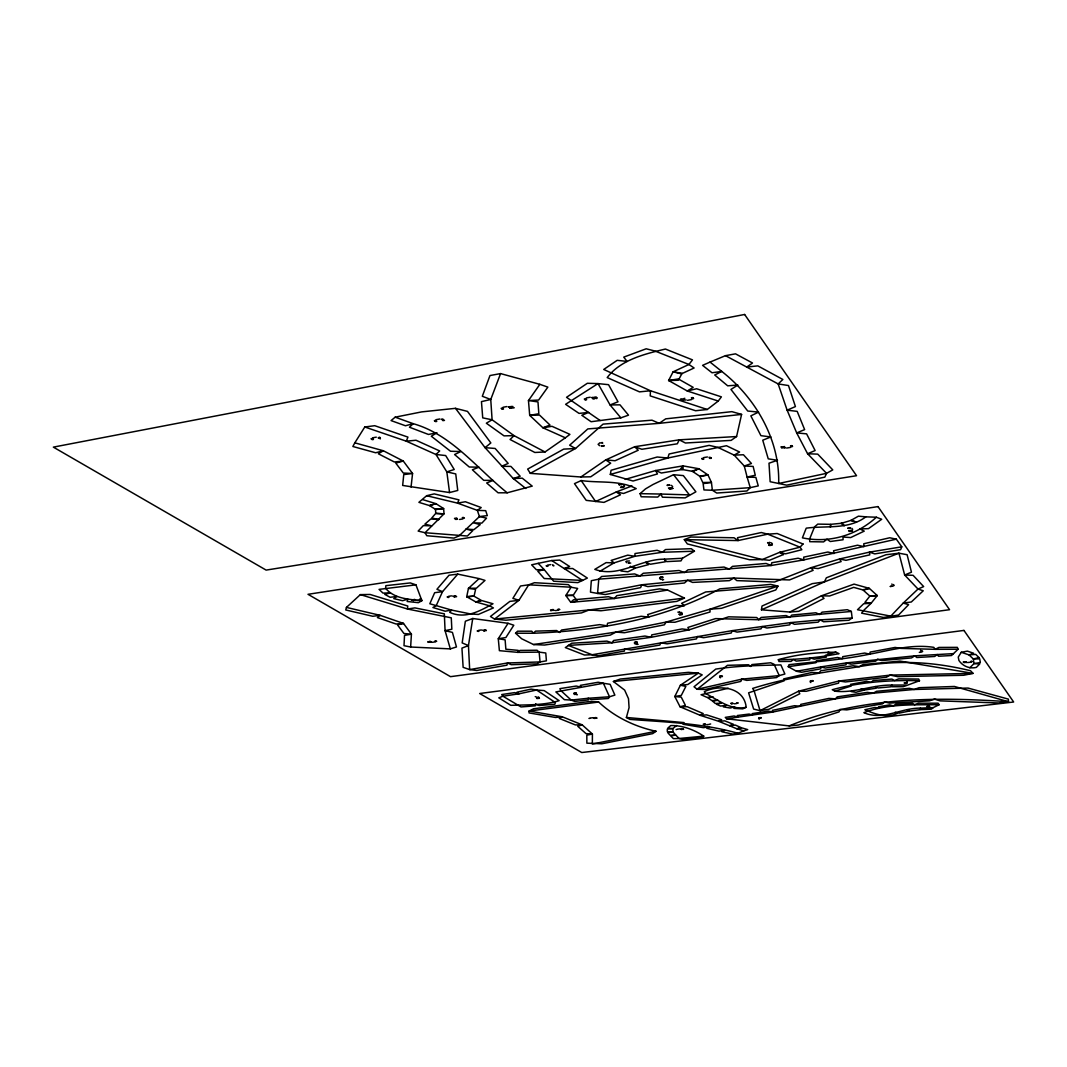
<?xml version="1.0" encoding="UTF-8"?>
<svg xmlns="http://www.w3.org/2000/svg" width="1067" height="1067" viewBox="0 0 1067 1067"><rect width="100%" height="100%" fill="white"/><g stroke="black" fill="none" stroke-linecap="round" stroke-linejoin="round"><path stroke-width="1.5" d="M421.892 600.681L415.943 584.849L410.275 582.929L385.881 585.663L385.56 588.25C394.337 598.92 409.235 599.347 421.892 600.681L418.331 602.682L407.154 601.481L407.874 599.174L402.499 600.708L393.79 598.6L396.977 596.52L390.042 597.253L384.774 594.359L390.415 592.892L382.986 593.092L379.065 589.384L415.943 584.849M410.635 647.015L411.422 634.158L403.499 623.421L380.212 615.352L346.442 607.416L345.761 609.964L372.756 616.273L380.212 615.352L377.385 617.566L396.03 623.995L403.499 623.421L397.524 624.915L403.953 633.505L411.422 634.158L404.513 635.385L404.006 645.682L410.635 647.015L450.327 648.883L456.463 646.962L452.421 632.371L445.072 630.664L444.325 613.832L414.903 607.897L407.447 609.004L360.366 594.612L346.442 607.416M411.048 487.045L412.569 473.508L403.286 461.051L383.333 450.754L354.818 442.845L352.857 446.486L375.651 452.768L383.333 450.754L378.345 453.782L394.35 461.971L403.286 461.051L395.764 463.091L403.313 473.041L412.569 473.508L403.753 474.588L402.659 485.445L449.567 492.554L457.743 490.46L455.742 473.921L446.833 471.881L435.963 454.489L406.3 441.178L364.781 427L354.818 442.845M761.438 609.817L761.998 606.043L812.267 583.649L824.391 581.915L898.961 553.199L907.11 554.707L911.458 572.192L904.656 575.02L898.961 553.199L885.997 554.733L826.365 577.794L824.391 581.915L761.438 609.817L789.833 612.031L798.69 611.324L824.044 598.387L821.43 595.799L789.833 612.031M472.734 618.5L468.453 645.588L469.667 669.596L476.722 670.463L506.918 665.194L507.479 662.967L540.062 661.94L546.411 660.833L545.77 652.991L539.142 652.124L517.855 652.364L499.383 650.67L498.289 638.72L508.052 623.301L513.801 625.222L505.865 637.546L498.289 638.72L505.118 639.84L505.865 649.229L518.162 650.363L517.855 652.364L519.949 650.43L537.048 650.243L539.142 652.124L540.062 661.94L537.235 663.861L511.253 664.688L507.479 662.967L469.667 669.596L463.131 667.328L461.944 648.122L468.453 645.588L462.171 642.908L465.359 621.234L472.734 618.5L508.052 623.301M659.753 577.527L662.727 576.94M610.324 474.468L611.084 470.267L657.192 457.009L667.835 458.023L726.44 445.726L739.564 452.008L734.176 455.129L717.744 447.326L709.128 445.379L669.076 453.995L667.835 458.023L610.324 474.468L633.038 481.017L657.432 473.961L655.698 470.507L625.155 479.39M745.86 707.408L746.086 706.381C743.352 686.868 719.225 684.347 704.287 691.723L705.527 693.43C718.464 700.059 729.855 710.209 745.86 707.408L742.765 708.861L733.829 708.395L734.683 706.821L730.161 708.008L723.359 706.861L726.174 705.367L720.492 706.061L716.584 704.287L721.292 703.14L715.29 703.486L712.569 701.126L717.931 700.179L711.862 700.592L707.941 697.871L713.063 696.778L707.088 697.418L701.046 694.737L728.241 688.255M849.172 531.473L852.48 530.819M827.699 654.258L830.339 653.764M530.312 473.361L575.513 448.513L563.723 449.114L527.645 469.093L530.312 473.361L580.901 476.989L605.723 459.917L634.692 446.726L679.226 439.831L685.441 443.005L731.135 440.378L736.59 436.536L741.592 414.409L731.882 411.649L665.701 418.851L659.206 423.346L587.824 428.907L569.658 445.192L575.513 448.513L603.082 424.119L651.964 420.185L659.206 423.346L741.592 414.409M743.912 730.842L737.964 733.282C702.566 723.186 666.315 722.159 629.877 719.398L626.396 717.464L629.077 707.648L628.503 698.685L624.648 690.109L613.392 681.493L620.22 679.052L688.375 672.343L698.351 673.157L702.219 674.877L687.788 684.521L680.399 685.227L674.797 696.511L680.066 706.781L700.099 715.303L718.758 721.332L736.83 728.761L743.912 730.842L747.7 729.615L742.032 727.947L736.83 728.761L741.098 727.601L735.39 725.107L729.681 725.667L733.496 724.333L724.773 720.852L718.758 721.332L721.585 719.732L706.674 714.89L700.099 715.303L703.18 713.57L687.201 706.714L680.066 706.781L685.387 705.367L681.253 697.151L674.797 696.511L681.293 695.417L685.868 686.414L680.399 685.227L698.351 673.157L613.392 681.493M893.372 585.956L890.345 586.557M788.246 666.675L788.993 664.701C815.948 661.62 842.757 659.753 869.698 654.164C891.092 650.123 911.872 643.961 933.825 647.349L935.132 649.323L958.073 649.243L957.326 647.362L938.92 647.429L935.132 649.323L900.815 648.389L895.12 647.429L870.165 652.084L869.698 654.164L864.723 653.044L842.757 656.645L842.316 658.646L837.542 657.472L816.348 660.753L815.882 662.727L788.246 666.675L796.489 671.276L801.53 672.277L820.843 668.822L820.67 666.928L846.464 662.887L914.752 655.845L953.498 653.618L958.073 649.243M539.849 384.333L500.57 373.597L490.753 399.485L492.1 419.784L514.067 435.656L545.01 451.968L565.35 437.817L569.925 434.376L551.999 426.307L542.916 427.787L529.699 415.356L528.458 400.565L539.849 384.333L547.851 387.121L538.608 400.058L528.458 400.565L537.981 401.912L538.835 413.743L529.699 415.356L539.529 415.076L550.012 425.053L542.916 427.787L565.35 437.817M904.509 683.32L907.03 682.853M901.788 546.824L900.588 549.678L874.78 553.893L869.432 552.132L839.596 558.975L810.773 567.751L774.589 582.008L736.83 580.608L733.829 578.047L687.668 580.275L641.72 584.783L597.56 593.439L590.478 592.118L591.318 580.701L598.787 579.168L771.108 565.523L803.918 559.882L896.333 539.168L901.788 546.824L869.432 552.132L869.765 554.867L845.944 560.308L839.596 558.975L841.129 561.589L818.096 568.578L810.773 567.751L813.174 570.338L789.487 579.941L733.829 578.047L729.348 580.648L692.563 582.409L687.668 580.275L684.454 583.009L647.829 586.597L641.72 584.783L640.613 587.65L605.376 594.532L597.56 593.439L598.787 579.168L601.628 576.487L634.638 573.926L639.907 575.98L643.268 573.259L679.039 570.512L684.454 572.566L688.015 569.818L724.013 567.057L729.308 569.138L732.496 566.364L766.066 563.456L771.108 565.523L771.788 562.762L798.103 558.228L803.918 559.882L803.704 557.147L827.872 552.026L834.061 553.52L833.567 550.759L857.508 545.21L863.923 546.611L863.777 543.757L889.758 537.768L896.333 539.168M710.742 457.65L711.276 458.13M709.568 458.223L709.048 457.29L710.742 457.53M711.236 458.33L709.608 458.383M694.444 551.212L682.453 558.281L680.999 560.895L666.662 561.615L664.461 559.175C640.28 558.975 618.713 578.127 594.812 569.365L606.109 562.616L614.045 562.896L634.812 556.307L662.327 552.279L694.444 551.212L691.296 548.705L665.501 549.558L662.327 552.279L657.099 550.292L635.012 553.533L634.812 556.307L627.756 555.147L611.124 560.442L614.045 562.896L599.867 571.312M669.289 488.686L672.877 488.313M672.824 488.513L670.836 488.566M761.104 717.624L758.81 717.811M718.251 401.059L721.399 396.857L696.591 388.761L687.295 391.002L668.609 380.519L673.104 371.823L688.909 364.487L692.483 359.872L665.421 349.042C644.708 353.951 620.474 359.926 607.19 377.571L639.493 391.869L650.497 390.762L707.274 409.488L718.251 401.059L687.295 391.002L693.19 387.361L678.292 378.932L668.609 380.519L678.399 380.252L682.066 373.303L673.104 371.823L681.48 373.823L694.124 367.995L688.909 364.487L655.071 351.056L646.189 348.789L623.742 357.125L627.063 361.406L617.206 360.326L603.709 369.462L650.497 390.762L650.203 395.884L695.577 410.742L707.274 409.488M670.836 488.846L669.289 488.833M703.753 736.137L702.593 737.644L682.947 739.524L679.132 738.497L673.424 738.644L670.703 735.937L675.744 735.096L679.132 738.497L703.753 736.137C694.15 729.721 682.4 725.28 670.73 725.56L667.875 728.067L672.904 728.614L676.518 725.493M961.26 652.284L969.023 654.898L973.611 653.244L967.409 651.137L961.26 652.284L958.259 657.072L958.926 660.513C962.767 666.155 969.596 669.062 976.318 667.409L979.679 664.021L974.011 663.567L969.85 667.809M730.815 703.3L731.535 703.86M732.015 703.807L731.295 703.233M457.783 574.126L442.512 591.665L436.296 605.469L432.935 607.536L445.166 611.204L451.581 610.084L470.774 613.992L478.349 614.445L493.394 607.923L489.553 605.803L475.842 601.948L466.706 596.746L468.453 588.357L479.123 578.607L485.018 580.408L476.416 588.184L468.453 588.357L475.575 589.371L474.095 596.08L466.706 596.746L473.935 596.146L481.217 600.334L475.842 601.948L482.004 600.641L492.981 603.749C479.697 611.111 464.932 619.487 449.687 612.325L451.581 610.084L429.814 603.762L434.656 592.705L442.512 591.665L436.937 589.291L449.034 575.22L457.783 574.126L479.123 578.607M851.919 530.219L848.585 530.659M852.426 531.033L850.399 530.873M515.561 633.224L517.548 631.184L531.793 631.197L533.3 633.251C597.28 630.824 662.954 619.727 719.785 588.864L770.707 584.396L777.95 586.103L775.789 589.944L721.492 608.323L710.062 609.19L666.155 622.074L616.019 632.064L533.567 644.548L521.696 638.773L515.561 633.224L533.3 633.251L535.554 631.13L556.614 630.544L559.535 632.504L561.642 629.997L599.721 624.622L607.003 625.822L607.59 623.261L641.147 616.273L648.869 617.126L647.629 614.592L676.065 605.509L684.387 605.829L681.626 603.348L705.687 591.958L777.95 586.103L710.062 609.19L710.008 612.005L674.918 622.261L666.155 622.074L664.368 624.809L624.355 632.744L616.019 632.064L610.297 635.118L544.503 645.055L533.567 644.548M422.772 499.623L435.95 503.664L429.548 505.598L435.749 509.533L443.659 508.599L435.443 509.119L435.763 513.334L444.005 513.854L435.669 513.48L431.722 518.042L439.017 519.549L430.735 519.015L424.933 524.097L431.695 525.871L423.386 525.578L418.131 531.073L425.066 532.726L444.005 513.854L443.659 508.599L435.95 503.664L429.414 505.558L418.878 502.344L426.653 495.715L434.216 493.888L458.97 499.863L457.556 503.131L426.653 495.715M770.254 545.544L768.64 545.304M772.161 545.21L770.214 545.21M953.498 653.618L951.497 655.525L938.52 656.245L937.213 654.511L934.732 656.458L916.82 657.512L914.752 655.845L911.525 657.926L881.809 660.54L877.501 659.126L875.714 661.167L850.959 664.154L846.464 662.887L846.011 664.834L825.418 668.049L820.67 666.928L796.489 671.276M640.093 493.661L645.508 488.886L653.017 484.498L673.557 474.708L683.347 475.602L695.884 491.807L685.161 497.876L662.42 497.195L660.9 494.048L640.093 493.661L641.16 496.769L657.752 497.075L660.9 494.048L689.442 494.901L673.557 474.708M395.177 417.17L391.055 420.585L405.46 425.76L413.196 423.679C451.554 434.482 477.109 468.626 507.198 492.794L532.22 486.125L522.256 478.163L513.28 478.563L485.072 447.673L455.476 408.328L421.678 411.889L395.177 417.17L413.196 423.679L409.448 427.227L428.454 434.456L436.95 432.762L431.308 436.23L450.487 451.234L460.771 451.581L454.582 454.542L469.253 466.999L478.976 467.199L472.374 469.76L483.738 480.323L493.047 480.443L486.672 482.964L498.089 492.807L507.198 492.794M933.212 707.621L931.344 709.182L921.114 709.582L920.408 708.128C901.295 707.821 882.556 721.012 863.883 712.649C887.651 703.58 914.032 704.927 939.12 704.727L938.133 703.193L918.434 703.193L914.552 704.74L912.632 703.34L895.68 704.273L893.426 705.887L889.771 704.874L878.501 706.754L879.368 708.235L874.887 707.461L864.87 709.742C874.713 714.09 886.397 718.091 897 713.61L895.013 712.316L899.134 713.143L908.897 711.129L907.23 709.782L909.951 710.942L920.461 709.635L920.408 708.128L933.212 707.621L939.12 704.727M890.318 586.37L891.985 586.223M691.803 398.471L692.976 397.938M454.355 596.413L455.009 596.653M454.929 596.866L453.995 597.04M662.714 577.154L660.766 576.994M662.794 577.714L660.126 577.861M876.367 517.228C856.374 535.474 828.966 543.476 802.411 537.848L806.225 528.165C826.218 525.471 848.492 529.872 865.884 516.841L876.367 517.228L881.715 519.269L868.485 528.632L859.922 528.965L864.23 531.126L850.666 537.568L842.997 537.034L843.077 539.755L830.286 541.502L826.965 539.248L823.591 541.903L809.76 541.689L809.626 538.982L814.534 526.885L817.775 524.11L830.499 524.324L830.379 527.151L830.913 524.31L842.09 523.217L844.304 525.778L841.049 523.404L850.826 520.443L856.521 522.096L850.933 520.389L858.415 516.175L865.884 516.841M502.917 408.408L501.97 408.874M852.133 617.98L848.959 620.234L823.551 621.754L820.27 619.887L790.647 622.595L732.109 630.664L592.132 654.738L584.476 655.018L565.337 647.576L571.699 643.228L606.91 641.12L612.138 642.787L651.257 637.279L689.122 629.85L728.614 616.819L756.743 617.526L758.704 619.727L851.333 611.458L852.133 617.98L820.27 619.887L818.136 622.154L794.515 624.315L790.647 622.595L789.713 624.862L766.96 628.023L762.131 626.582L761.051 628.836L737.11 632.091L732.109 630.664L731.282 632.998L703.606 637.693L697.445 636.572L696.458 638.906L667.142 643.841L660.7 642.787L659.873 645.068L631.064 649.923L624.608 648.896L624.395 651.083L598.467 655.738L592.132 654.738L568.258 645.402L612.138 642.787L613.578 640.467L644.961 636.039L651.257 637.279L651.75 634.892L682.093 628.93L689.122 629.85L687.882 627.449L715.53 618.607L758.704 619.727L761.158 617.433L786.126 615.566L789.807 617.393L791.781 615.085L815.868 612.778L819.803 614.525L822.017 612.178L847.318 609.71L851.333 611.458M656.045 731.268L652.711 733.616L601.815 743.792L586.863 743.166L586.823 735.163L592.412 734.029L592.358 744.032L656.045 731.268C634.785 726.694 614.592 716.997 598.68 702.033L589.371 701.526L533.567 708.768L529.085 711.035L529.032 712.916L555.52 717.477L562.229 716.771L582.195 724.853L592.412 734.029L586.01 733.616L577.754 726.28L582.195 724.853L575.34 724.906L559.321 718.451L562.229 716.771L529.085 711.035L598.68 702.033M536.568 697.978L538.755 697.871M768.934 544.717L771.734 544.57M585.049 399.605L586.116 399.085M637.292 642.734L634.892 642.854M576.5 693.43L574.299 693.537M552.159 609.697L553.173 609.484M552.199 609.897L553.386 609.924M790.874 446.433L792.021 445.953M435.216 421.238L436.123 420.771M413.703 599.587L414.69 599.387M919.514 680.759L903.336 686.681L892.012 686.721L891.879 685.081C872.459 684.774 854.227 693.47 834.874 691.163L832.26 689.722C860.282 681.973 890.225 679.892 919.514 680.759L918.687 679.052L898.707 678.852L894.613 680.519L891.905 679.079L873.113 680.546L871.192 682.346L866.577 681.373L850.519 684.347L851.159 686.041L834.874 691.163M920.288 652.257L919.287 652.324M921.928 652.03L920.514 652.15M601.348 445.806L603.975 446.006M722.399 676.571L720.132 676.678M702.353 459.01L703.393 458.57M483.978 630.53L484.591 630.65M484.578 630.824L483.631 631.01M371.916 439.297L372.73 438.897M634.478 642.347L635.945 642.267M830.366 653.938L828.699 653.844M761.144 718.104L759.064 718.198M429.414 641.414L430.535 641.374M636.039 642.121L637.186 642.094M637.159 642.307L634.545 642.547M965.275 661.86L966.355 661.767M907.057 683.027L905.776 683.16M619.06 484.485L621.501 484.698M581.195 480.563L574.486 483.631L586.196 500.356L603.975 502.384L620.501 494.795L616.246 491.98L595.599 501.517L581.195 480.563C599.187 483.178 619.74 479.923 636.212 488.633L623.608 493.461L616.246 491.98L632.011 485.912M667.288 485.072L669.703 485.285M810.293 680.866L811.627 680.773M811.774 680.679L812.814 680.626M848.038 528.032L849.505 528.232M850.252 528.192L849.532 528.245M710.035 362.086L702.579 365.354L712.009 372.77L721.759 371.409C755.596 397.884 779.937 439.697 778.67 483.471L786.672 485.165L824.844 477.122L826.538 473.335L832.767 469.88L817.749 454.142L807.586 453.742L796.689 432.922L787.126 410.168L778.15 383.92L725.493 355.658L710.035 362.086L721.759 371.409L714.717 374.984L727.694 385.827L737.857 385.04L730.962 389.442L747.74 411.035L758.57 412.115L750.848 415.863L760.918 435.669L770.894 436.95L762.745 440.204L768.24 458.837L777.51 460.29L769 463.198L770.147 481.724L778.67 483.471L826.538 473.335L807.586 453.742L815.121 450.554L806.585 433.842L796.689 432.922L804.638 429.614L797.182 411.369L787.126 410.168L795.422 406.58L788.486 385.547L778.15 383.92L782.858 379.479L757.823 365.874L746.78 367.035L752.515 363.007L735.523 353.844L725.493 355.658M462.878 518.069L463.612 517.748M684.467 598.08L676.798 601.375L600.908 610.777L589.317 609.911L494.555 619.073L490.46 616.473L509.866 601.401L518.962 600.294L528.712 584.809L534.434 582.702L568.444 584.649L571.085 587.223L577.647 588.437L573.379 595.039L565.817 595.506L570.752 602.322L614.299 598.534L667.649 590.078L684.467 598.08L589.317 609.911L581.462 612.911L505.905 620.207L494.555 619.073L518.962 600.294L512.88 598.374L520.549 585.983L528.712 584.809L571.085 587.223L565.817 595.506L573.312 595.573L577.207 601.041L570.752 602.322L573.553 599.774L608.497 596.72L614.299 598.534L616.793 595.666L659.593 588.864L667.649 590.078M767.693 542.583L769.147 542.796M769.854 542.77L769.254 542.823M927.783 706.261L926.876 706.327M929.21 706.101L928.01 706.181M573.899 693.097L576.153 692.776M546.811 566.137L547.518 565.857M419.624 599.094L420.758 598.947M448.94 597.373L447.98 597.493M547.931 566.244L546.864 566.364M620.847 417.837L610.071 404.953L618.006 401.792L608.55 384.68L598.013 383.6L565.603 404.313L579.021 413.382L588.624 412.436L581.795 415.276L591.078 421.718L620.847 417.837L628.503 415.17L619.994 404.833L610.071 404.953L598.013 383.6L587.343 383.28L566.537 397.311L600.174 420.531M595.146 718.384L594.252 718.398M596.786 718.171L595.866 718.198M682.133 729.468L681.36 729.588M683.667 729.294L682.96 729.388M434.909 640.974L435.936 640.84M478.95 631.277L478.003 631.424M558.028 609.204L559.108 609.057M789.153 725.907C858.548 697.178 934.759 696.671 1008.475 701.713L1008.368 699.125L968.049 688.068L914.099 689.482L873.193 693.19L835.474 698.818L772.775 712.062L726.654 718.798L725.28 717.397L734.069 715.997L737.604 717.051L737.284 715.544L749.194 714.05L752.448 715.197L752.168 713.623L768.467 711.115L772.775 712.062L772.375 710.369L794.502 705.714L800.397 706.261L800.743 704.393L828.846 698.405L835.474 698.818L837.182 696.898L867.418 692.376L873.193 693.19L876.554 691.296L909.377 688.308L914.099 689.482L919.18 687.695L954.445 686.468L1008.475 701.713L998.805 702.98L939.934 700.859L934.692 699.032L929.464 700.846L889.451 703.1L884.53 701.859L882.342 703.887L846.798 709.888L840.009 709.408L839.009 711.889L798.289 725.053L789.153 725.907L726.654 718.798M628.636 562.869L630.73 563.069M662.234 579.474L663.607 579.674M778.336 659.699C796.969 654.258 816.562 652.471 835.914 652.177L839.049 653.658C819.443 657.419 798.743 659.646 778.336 659.699L778.977 661.513L791.007 661.407L793.421 659.566L796.235 661.113L809.706 659.766L810.306 657.872L814.241 659.166L826.311 657.125L825.431 655.311L835.914 652.177M414.69 599.894L413.703 599.774M970.997 661.66L971.73 661.473M736.817 702.806L737.59 702.686M677.865 612.151L679.732 612.325M970.743 661.42L971.677 661.287M626.382 561.162L629.477 560.975M588.931 718.478L589.758 718.344M738.244 703.046L737.404 703.18M676.078 729.575L676.758 729.455M710.662 723.986L709.982 724.106M722.412 676.025L720.065 676.051M538.208 563.349L531.619 564.816L536.434 569.791L544.17 569.578L553.6 581.208L577.887 582.622L587.37 578.087L572.726 568.524L564.176 568.524L551.706 560.535L538.208 563.349L544.17 569.578L537.795 571.258L544.223 578.514L582.569 580.435L564.176 568.524L569.631 566.51L559.722 560.082L551.706 560.535M827.285 652.404L828.899 652.577M636.932 644.135L638.106 644.321M500.57 373.597L489.966 375.544L482.324 396.284L490.753 399.485L481.457 401.619L482.724 417.864L492.1 419.784L486.339 423.212L504.024 435.856L514.067 435.656L510.053 439.497L534.86 452.475L545.01 451.968M436.11 419.664L439.871 418.984M502.997 407.274L506.852 406.567M442.978 419.038L441.311 419.344L444.472 420.385L442.872 420.665M509.986 406.634L508.279 406.94L511.386 408.007L509.706 408.274M510.84 406.474L512.934 406.514L511.787 407.354L512.547 408.074L514.254 407.754M586.29 397.938L590.224 397.231M593.372 397.284L591.625 397.604L594.639 398.671L592.919 398.965M372.65 437.817L376.291 437.15M596.693 397.538C592.572 397.511 598.574 399.885 596.693 397.538A1.961 0.827 -1.2 0 0 594.692 397.044M380.172 437.47L378.158 437.83L380.439 438.844M680.399 399.098L682.16 398.791L682.773 399.511L681.306 400.178L683.534 400.405M684.827 398.311C682.387 398.378 683.854 400.578 686.188 399.925M687.521 400.312L691.509 399.605M703.7 457.583L707.421 456.969M783.765 448.007L785.459 447.727L782.911 446.873L784.552 446.54M786.672 448.06L790.474 447.42M459.517 519.482L462.811 518.935M737.964 733.282L732.629 734.096L721.919 731.775L724.573 730.361L718.971 731.122L706.821 728.321L709.395 726.84L703.34 727.654L683.053 724.266L684.014 722.586L626.396 717.464M547.678 565.097L550.799 564.616M416.143 600.321L414.369 600.201M417.277 600.521L420.185 600.094M448.527 596.32L451.461 595.879M452.581 596.093L454.382 596.226M550.559 610.697L552.173 610.457L550.572 609.857M554.387 610.377L552.693 610.271M555.44 610.577L558.361 610.164M478.509 630.37L481.297 629.97M482.351 630.17L484.018 630.277M428.027 642.334L429.534 642.121L427.894 641.587M430.441 642.227L431.655 642.054L429.427 641.6M432.695 642.241L435.416 641.854M364.781 427L374.717 425.693L407.941 437.11L406.3 441.178L415.983 440.244L439.684 450.954L435.963 454.489L445.673 455.556L454.222 469.493L446.833 471.881L449.567 492.554M719.611 676.238L720.799 676.091M965.608 662.554L966.849 662.394L965.355 662.06M967.649 662.554L970.463 662.207M590.158 718.051L592.585 717.758M594.506 717.758L593.439 717.891L595.173 718.184M596.12 717.558L595.053 717.691L596.786 717.984M734.323 703.807L736.857 703.486M706.941 724.693L709.355 724.413M677.345 729.174L679.732 728.881M680.546 729.014L681.706 728.974M682.133 728.814L683.307 728.788M576.367 694.604L577.38 694.75M535.221 696.658L536.221 696.818M736.59 436.536L679.226 439.831L677.332 443.805L641.841 449.274L634.692 446.726L638.239 450.247L615.059 460.744L605.723 459.917L610.697 463.198L590.745 476.802L580.901 476.989M971.13 661.847L971.317 661.833A2.454 0.667 -4.5 0 0 972.13 661.687M682.453 558.281L664.461 559.175L665.368 561.762L650.43 564.23L645.708 562.296L648.469 564.643L636.025 567.924L630.13 566.417L635.292 568.164L627.876 571.805L620.887 570.978M360.366 594.612L370.129 594.466L407.767 606.029L407.447 609.004L451.261 617.82L451.848 629.237L445.072 630.664L450.327 648.883M906.056 685.014L891.879 685.081L890.945 686.788L878.021 687.975L875.674 686.561L876.274 688.188L864.697 689.976L861.176 688.815L863.99 690.109L855.987 692.296L851.173 691.549M620.674 487.512L620.767 487.526A3.201 1.2 -1.5 0 0 623.928 487.005M705.514 724.12L704.807 724.053L705.594 724.626M927.303 706.754L929.81 706.514M732.882 703.166L732.149 703.1L732.936 703.727M478.336 630.81L478.043 630.784A2.614 0.787 -0.2 0 0 477.149 630.97M455.636 596.533L456.609 596.653L455.196 595.706M552.959 565.657L553.933 565.79L552.626 564.75M457.036 518.282L455.956 518.135L457.53 519.322M455.569 518.522L454.489 518.375L456.062 519.562M782.071 447.046L780.977 446.86L782.084 448.287M623.822 486.779L623.768 486.765A3.201 1.2 -1.6 0 0 620.514 487.272M435.549 641.44L435.963 641.44A2.587 0.76 0.2 0 0 436.71 641.28M813.281 681.079L810.533 681.306M536.834 698.525L539.462 698.311M558.588 609.71L559.015 609.71A2.694 0.84 -0.9 0 0 559.828 609.537M547.491 565.643L547.078 565.603A2.881 0.96 -0.7 0 0 546.104 565.817M448.433 596.813L448.047 596.773A2.774 0.88 0.2 0 0 447.113 596.973M904.176 682.84L906.857 682.613M455.476 408.328L467.493 411.395L490.833 442.938L485.072 447.673L495.155 448.46L508.185 463.411L501.543 466.306L510.88 466.399L520.176 476.229L513.28 478.563L525.804 488.486M420.265 599.601L420.758 599.627A2.774 0.88 0.5 0 0 421.558 599.441M702.393 459.263L702.98 459.303A2.281 0.88 -2.6 0 0 703.833 459.077M790.914 446.686L791.501 446.726A3.388 1.32 -3.8 0 0 792.594 446.446M691.883 398.765L692.523 398.805A3.601 1.507 -2.6 0 0 693.657 398.498M435.309 421.518L435.99 421.585A2.427 0.987 1.1 0 0 436.803 421.318M703.366 458.33L702.793 458.263A3.334 1.28 -2.6 0 0 701.699 458.543M463.598 517.508L463.065 517.455A2.134 0.76 0.3 0 0 462.264 517.668M502.01 409.168L502.717 409.235A2.454 1.014 0.2 0 0 503.557 408.968M704.527 724.76L703.193 724.24L704.353 724.173M413.569 600.694L411.462 599.867L412.916 599.774M462.891 518.295L463.505 518.349A3.121 1.12 0.4 0 0 464.412 518.122M436.123 420.531L435.363 420.425A3.548 1.44 1.1 0 0 434.336 420.731M792.007 445.713L791.474 445.646A2.307 0.907 -3.8 0 0 790.514 445.899M585.089 399.872L585.783 399.952A2.467 1.027 -1 0 0 586.677 399.672M678.785 614.205L681.933 613.965M502.93 408.154L502.224 408.047A3.574 1.48 0.2 0 0 501.117 408.354M964.355 662.7L963.194 662.047L964.501 661.98M372.743 438.657L372.01 438.537A3.494 1.374 1.8 0 0 370.983 438.83M371.93 439.551L372.676 439.644A2.387 0.947 1.9 0 0 373.463 439.404M538.048 696.818L539.115 697.485M573.913 693.937L574.94 694.604M692.976 397.684L692.256 397.604A2.454 1.027 -2.6 0 0 691.349 397.871M586.116 398.845L585.41 398.738A3.601 1.507 -1 0 0 584.276 399.058M634.425 643.334L635.452 644.135M379.145 437.243L379.999 437.91M758.57 718.571L759.304 719.158M719.625 677.092L720.478 677.798M681.226 612.351L682.24 613.232M625.849 561.789L627.049 562.829M659.579 578.447L660.686 579.434M810.133 681.88L810.853 682.56M623.235 484.778L624.568 486.072M599 443.712L599.601 442.845L602.735 443.058L602.081 442.418M598.08 444.245L599.534 445.699M830.299 652.591L831.033 653.351M671.423 485.365L672.663 486.659M672.303 487.712L668.449 487.966M771.441 542.823L772.415 543.917M906.763 681.36L907.363 682.04M922.075 650.67L922.688 651.444M893.466 584.543L894.186 585.503M851.839 528.272L852.693 529.405M620.967 484.138A3.228 1.214 -1.5 0 1 621.581 484.498M619.527 484.978A2.201 0.827 -1.5 0 1 618.98 484.685M920.568 650.31A2.494 0.694 -4.2 0 1 920.914 650.523M601.948 446.406A3.401 1.347 -1.3 0 1 601.295 446.006M603.455 445.486A2.321 0.92 -1.3 0 1 604.029 445.806M828.712 652.217A2.481 0.707 -3.4 0 1 829.099 652.43M629.063 563.323A2.881 0.974 -1.6 0 1 628.53 563.043M891.745 584.076A2.788 0.88 -4.3 0 1 892.145 584.343M769.494 542.289A2.961 1.014 -3.2 0 1 769.974 542.596M768.027 542.996A2.027 0.694 -3.2 0 1 767.586 542.756M637.226 644.508A2.534 0.747 -1.7 0 1 636.759 644.295M662.634 579.901A2.814 0.92 -2 0 1 662.114 579.634M679.399 611.924A2.667 0.827 -2.1 0 1 679.879 612.178M679.492 614.659A2.641 0.814 -2.1 0 1 682.12 614.285M682.32 614.459A2.641 0.814 -2.1 0 1 679.679 614.819M669.209 484.725A3.214 1.2 -2.1 0 1 669.783 485.085M667.715 485.552A2.201 0.827 -2.1 0 1 667.195 485.272M485.778 630.65A2.601 0.787 -0.2 0 1 484.631 629.89M485.165 629.823A2.601 0.787 -0.2 0 1 486.312 630.57M849.919 527.712A3.028 1.04 -4.1 0 1 850.386 528.032M848.345 528.445A2.067 0.72 -4.1 0 1 847.932 528.192M784.178 678.785L784.112 680.813L748.607 692.83L753.635 709.075L760.037 710.662L768.84 709.302L799.783 693.763L798.583 691.203L760.037 710.662L753.969 690.336L752.622 688.442C787.166 677.425 823.377 672.557 859.295 666.648C897.294 659.779 933.011 661.58 970.53 670.73L973.051 673.37L963.634 675.264L897.614 676.651L890.265 675.104L839.009 680.986L798.583 691.203L806.212 691.296L838.529 683.16L839.009 680.986L845.411 681.946L886.304 677.265L890.265 675.104L973.051 673.37L900.001 661.1L863.096 664.528L859.295 666.648L853.133 665.755L820.79 670.77L818.963 672.89L812.08 672.423L784.178 678.785M535.661 704.167L535.301 705.821L521.016 706.941L502.904 696.217L501.703 694.55L514.601 692.63L518.989 693.83L536.581 690.016L544.183 690.602L559.121 700.659C543.957 705.367 526.765 704.794 510.786 705.314L498.822 697.845L502.904 696.217L518.989 693.83L517.028 692.176L531.126 689.109L536.581 690.016L555.387 702.553L554.84 704.233L539.102 705.514L535.661 704.167M741.912 679.132L740.805 681.413L705.02 689.495L697.124 689.269L694.017 686.788L715.757 669.089C737.124 665.808 759.317 665.435 780.884 664.914L784.885 673.997L779.217 675.611L741.912 679.132L697.124 689.269L727.454 665.315L748.501 664.768L750.741 666.502L751.915 664.568L770.641 662.78L774.082 664.261L779.217 675.611L776.523 677.598L746.767 680.386L741.912 679.132M609.497 696.764L608.403 698.472L591.371 699.672L588.144 698.271L571.178 700.085L564.376 699.672L555.867 691.936L603.389 683.267L610.111 684.307L614.872 695.11L609.497 696.764L588.144 698.271L588.277 699.939L574.753 701.379L571.178 700.085L560.655 690.389L559.882 688.642L576.26 686.054L581.088 687.188L580.261 685.387L598.134 682.253L603.389 683.267L609.497 696.764M863.323 610.737L861.616 613.165L883.556 617.46L898.587 615.032L908.644 604.629L903.216 603.108L890.785 616.139L857.508 609.724L863.67 603.749L871.099 603.282L877.274 595.559L869.352 588.384L854.067 584.116L821.43 595.799L829.566 595.986L853.707 587.37L862.549 589.838L869.352 588.384L863.323 590.251L869.725 595.973L877.274 595.559L869.778 596.226L864.897 602.402L871.099 603.282L863.323 610.737M683 465.879L680.399 469.187L693.043 471.441L698.832 468.733L707.981 474.935L711.422 482.377L712.369 490.246L716.757 493.034L746.94 490.98L750.248 487.659L758.264 485.885L755.849 477.376L747.113 477.042L744.286 466.026L734.176 455.129L743.446 454.755L751.448 463.505L744.286 466.026L753.129 466.426L755.289 475.255L747.113 477.042L750.248 487.659L712.369 490.246L703.953 489.94L703.126 483.658L711.422 482.377L702.793 482.511L699.965 476.576L707.981 474.935L699.565 476.122L692.216 471.174L698.832 468.733L683 465.879L655.698 470.507L661.34 473.028L683.093 469.36L683 465.879M479.43 516.561L459.25 535.727L454.035 538.101L426.787 535.727L425.066 532.726L467.386 536.007L472.721 530.699L465.852 529.072L473.948 529.619L480.203 524.631L473.628 522.83L481.857 523.123L486.552 518.135L479.43 516.561L477.349 510.373L457.556 503.131L465.385 501.743L481.217 507.559L477.349 510.373L485.698 510.666L487.312 515.614L479.43 516.561M803.024 543.997L800.023 547.171L779.657 552.333L762.185 559.575L749.594 559.762L687.348 543.917L684.307 539.649L690.869 537.021L734.056 537.768L738.084 540.569L767.707 534.167L777.203 533.527L803.024 543.997M918.007 589.051L903.216 603.108L911.311 601.988L923.262 590.758L918.007 589.051L904.656 575.02L913.085 575.313L923.662 586.583L918.007 589.051M783.458 554.52L769.467 560.295L762.185 559.575L684.307 539.649L738.084 540.569L737.564 537.675L761.318 532.526L767.707 534.167L800.023 547.171L801.837 549.718L785.579 553.826L779.657 552.333L783.458 554.52M979.053 657.619L973.291 658.939L969.023 654.898L975.678 654.378L979.053 657.619M744.619 314.472L53.35 447.126L266.123 570.098L856.548 475.709L744.619 314.472M980.293 662.567L974.011 663.567L973.291 658.939L979.759 658.859L980.293 662.567M877.994 506.598L308.003 594.306L450.514 676.665L949.563 609.697L877.994 506.598M672.944 731.882L667.755 732.669L670.036 735.243L675.744 735.096L672.944 731.882L672.904 728.614L667.288 729.121L667.342 731.735L672.944 731.882M963.954 630.424L479.67 693.51L581.768 752.528L1013.65 702.006L963.954 630.424"/></g></svg>
